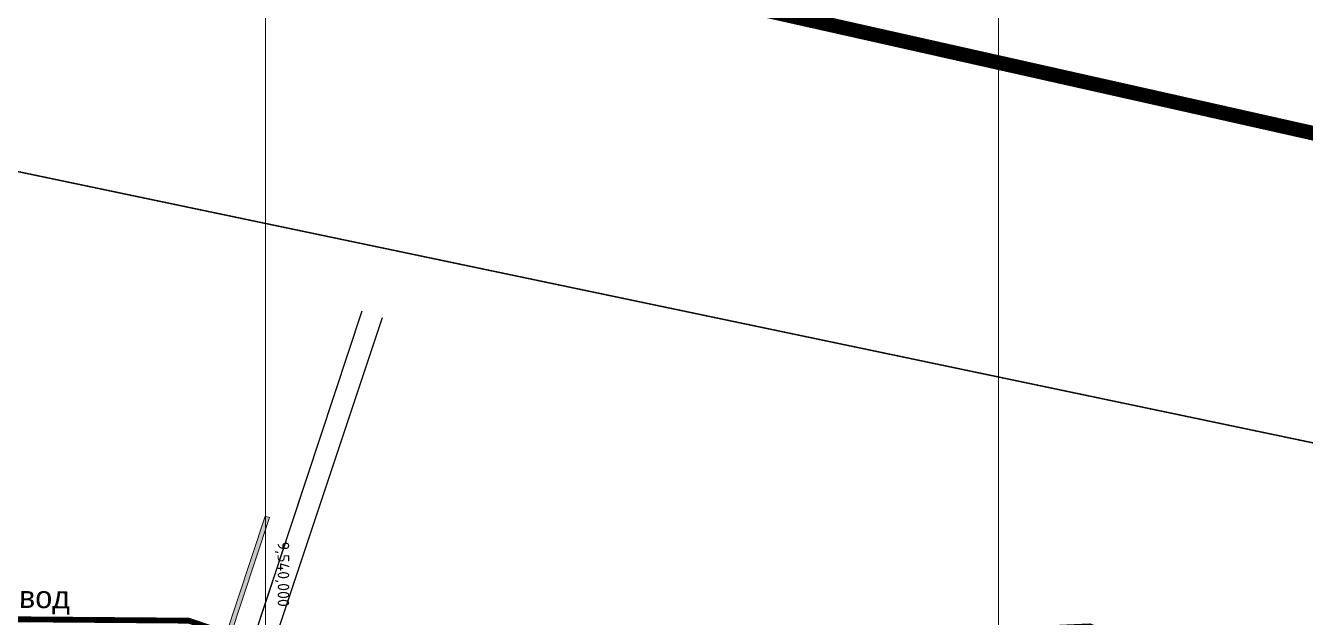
# Model space of a CAD drawing. Header units: millimetres. Extents: x 519 to 9564855, y -810 to 5021775.
# Drawn here: x 9539665 to 9541423, y 4999060 to 4999872 of the extents above; entities that cross this region are included whole.
import ezdxf

# ---------------------------------------------------------------- set-up
doc = ezdxf.new("R2010")
doc.units = ezdxf.units.MM
doc.header["$LTSCALE"] = 2
doc.header["$MEASUREMENT"] = 0
for name, pattern in [('92051501$0$GROUND1', [60, 50, -10]), ('DASHED', [0.75, 0.5, -0.25]), ('DASHED2', [9.525, 6.35, -3.175]), ('HIDDEN2', [4.7625, 3.175, -1.5875]), ('Трубопровод подводный под дном', [9.5, 2.25, -1, 1, -1, 1, -1, 2.25])]:
    doc.linetypes.add(name, pattern=pattern)
for name, color, linetype in [('GRID_PULKOVO', 7, 'Continuous'), ('ROAD_GROUND', 9, 'Continuous'), ('Газопровод', 4, 'Continuous'), ('МГ-земельный участок', 7, 'Continuous')]:
    doc.layers.add(name, color=color, linetype=linetype)
for name, color, linetype, lineweight in [('Land lease as of 24.06.2004', 47, 'HIDDEN2', 70), ('Водовод', 5, 'Трубопровод подводный под дном', 30), ('Электро', 1, 'Continuous', 30), ('Электроснаб', 1, 'Continuous', 18), ('Электроснабжене', 1, 'Continuous', 18)]:
    doc.layers.add(name, color=color, linetype=linetype, lineweight=lineweight)
doc.styles.add('Arial', font='arial.ttf', dxfattribs={"height": 30})
doc.styles.add('Elect', font='isocpeur.ttf')

msp = doc.modelspace()

# ---------------------------------------------------------------- hatches: boundary and pattern name
at = {"layer": 'ROAD_GROUND', "lineweight": 0}
msp.add_hatch(color=8, dxfattribs=at).paths.add_polyline_path([(9539999.89617, 4999197.06834), (9539994.19763, 4999198.95388), (9539715.71629, 4998357.32018), (9539721.41483, 4998355.43464)])

# ---------------------------------------------------------------- linework, layer by layer
at = {"layer": 'GRID_PULKOVO', "lineweight": 0}
for p, q in [((9539994.68753, 5010003.949), (9539994.68753, 4992000)), ((9541001.44641, 5010000), (9541001.44642, 4991999.03796))]:
    msp.add_line(p, q, dxfattribs=at)
at = {"layer": 'Land lease as of 24.06.2004', "color": 34, "linetype": 'DASHED', "lineweight": 0, "ltscale": 50, "const_width": 20}
msp.add_lwpolyline([(9519654.3, 5003739.6), (9532971.6, 5004566.6), (9534671.1, 5001241.4), (9547648.8, 4998330.8), (9546800.6, 4994774.1), (9538599.5, 4994719.2), (9534700.1, 4995931.6), (9534118, 4994384.9), (9531927.8, 4994990.9), (9532139.5, 4996381.2), (9522290.1, 4999426.3), (9519885.3, 4999727), (9519654.3, 5003739.6)], dxfattribs=at)
at = {"layer": 'ROAD_GROUND', "lineweight": 0}
msp.add_lwpolyline([(9539715.71629, 4998357.32018), (9539994.19763, 4999198.95388), (9539999.89617, 4999197.06834), (9539721.41483, 4998355.43464)], close=True, dxfattribs=at)
at = {"layer": 'Газопровод', "color": 132, "linetype": '92051501$0$GROUND1', "lineweight": 100, "const_width": 8}
msp.add_lwpolyline([(9538208.05719, 4999245.47995), (9538499.86844, 4999175.86436), (9538971.78223, 4999062.66574), (9539486.46585, 4999058.55934), (9539888.95267, 4999055.3481), (9540053.08435, 4998999.55479), (9541126.88452, 4999047.4904), (9541383.70351, 4998955.42621), (9541415.32969, 4999043.64948), (9541562.32872, 4998990.95352), (9541638.08906, 4999030.21862), (9542360.14316, 4998997.38363), (9542560.60032, 4998933.78826), (9542840.89936, 4999015.69811), (9543420.27442, 4998806.1659), (9543796.43093, 4998670.12811), (9544078.54831, 4998568.09977), (9544326.16537, 4998478.54853), (9544361.18195, 4998467.56086), (9544552.00801, 4998407.68251), (9544933.66012, 4998287.92581), (9545313.78318, 4998168.6489), (9545154.73463, 4997661.77778), (9545137.40509, 4997667.2452)], dxfattribs=at)
at = {"layer": 'МГ-земельный участок', "color": 0, "linetype": 'DASHED2', "lineweight": 25, "ltscale": 5, "const_width": 2}
msp.add_lwpolyline([(9522167.80801, 4999999.48247), (9521654, 5002362), (9522840, 5002532), (9525642, 5002155), (9528521, 5002235), (9531281, 5003464), (9533105, 5001043), (9546614, 4998215), (9544978, 4995525), (9543652, 4996420), (9539605, 4995735), (9529554.6705, 4998798.09585), (9529554.71722, 4998845.23995), (9529525.402, 4998845.269), (9529525.36994, 4998882.97318), (9529309.91997, 4998882.84552), (9526935, 5000017), (9526935, 4999132), (9522906, 5001105), (9522683.367, 5000265.06642), (9522496, 5000315)], close=True, dxfattribs=at)
at = {"layer": 'Электро'}
for p, q in [((9540127.05978, 4999480.17188, 0), (9538945.38214, 4995919.3316)), ((9540154.57009, 4999471.07195, 0.00006), (9538962.08214, 4995887.9316, 0))]:
    msp.add_line(p, q, dxfattribs=at)
at = {"layer": 'Электроснаб', "color": 1, "linetype": 'ByBlock', "lineweight": 0}
for p, q in [((9540127.05978, 4999480.17188, 0), (9538945.38214, 4995919.3316)), ((9540154.57009, 4999471.07195, 0.00006), (9538962.08214, 4995887.9316, 0))]:
    msp.add_line(p, q, dxfattribs=at)
at = {"layer": 'Электроснабжене', "color": 1, "linetype": 'ByBlock', "lineweight": 0}
for p, q in [((9540127.05978, 4999480.17188, 0), (9538945.38214, 4995919.3316)), ((9540154.57009, 4999471.07195, 0.00006), (9538962.08214, 4995887.9316, 0))]:
    msp.add_line(p, q, dxfattribs=at)

# ---------------------------------------------------------------- texts
at = {"layer": 'GRID_PULKOVO', "lineweight": 0, "style": 'Elect'}
msp.add_text('9,540,000', height=15.875, rotation=270, dxfattribs=at).set_placement((9540011.26506, 4999163.85213))
at = {"layer": 'Водовод', "color": 132, "style": 'Arial'}
msp.add_text('Проектируемый газопровод', height=30, rotation=359.45152953, dxfattribs=at).set_placement((9539182.94128, 4999077.51704))
at = {"layer": 'Электро', "style": 'Elect'}
msp.add_text('9,540,000', height=15.875, rotation=270, dxfattribs=at).set_placement((9540011.26506, 4999163.85213))
at = {"layer": 'Электроснаб', "color": 1, "lineweight": 0, "style": 'Elect'}
msp.add_text('9,540,000', height=15.875, rotation=270, dxfattribs=at).set_placement((9540011.26506, 4999163.85213))
at = {"layer": 'Электроснабжене', "color": 1, "lineweight": 0, "style": 'Elect'}
msp.add_text('9,540,000', height=15.875, rotation=270, dxfattribs=at).set_placement((9540011.26506, 4999163.85213))

doc.saveas('drawing.dxf')
